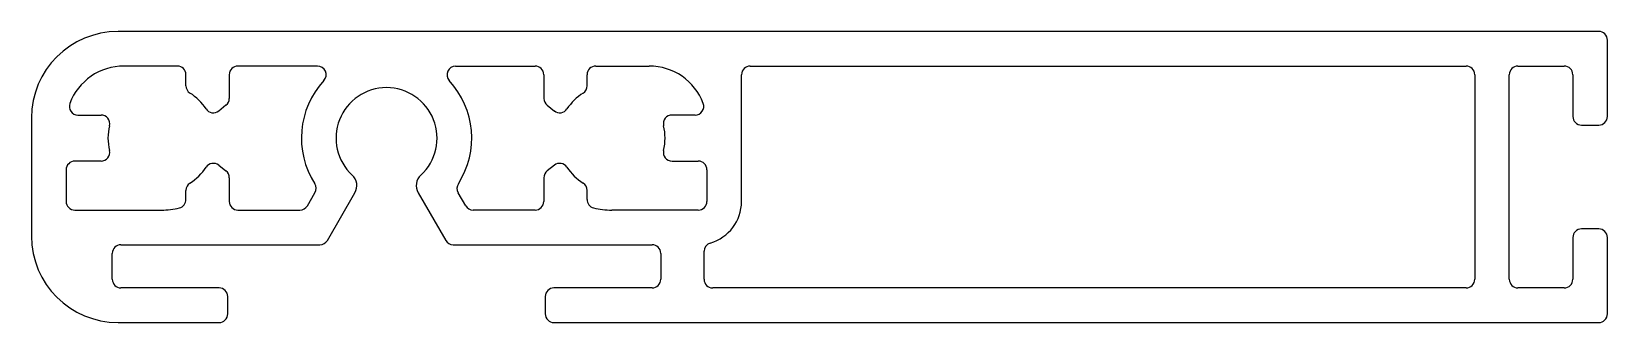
# Model space of a CAD drawing. Extents: x 804.2 to 858.8, y 472.3 to 482.4.
import ezdxf

# ---------------------------------------------------------------- set-up
doc = ezdxf.new("R2010")
doc.units = 0
doc.layers.get('0').update_dxf_attribs({"linetype": 'CONTINUOUS'})

msp = doc.modelspace()

# ---------------------------------------------------------------- linework, layer by layer
for p, q in [((858.504, 482.386), (807.204, 482.386)), ((858.804, 479.436), (858.804, 482.086)), ((809.256, 481.186), (807.404, 481.186)), ((814.112, 481.186), (811.356, 481.186)), ((818.897, 481.186), (821.653, 481.186)), ((823.753, 481.186), (825.604, 481.186)), ((829.104, 481.186), (853.904, 481.186)), ((855.704, 481.186), (857.304, 481.186)), ((809.556, 480.502), (809.556, 480.886)), ((811.056, 480.886), (811.056, 480.06)), ((821.953, 480.886), (821.953, 480.06)), ((823.453, 480.502), (823.453, 480.886)), ((828.804, 476.486), (828.804, 480.886)), ((854.204, 480.886), (854.204, 473.786)), ((855.404, 473.786), (855.404, 480.886)), ((857.604, 480.886), (857.604, 479.436)), ((805.814, 479.486), (806.613, 479.486)), ((810.942, 479.825), (810.691, 479.626)), ((822.067, 479.825), (822.318, 479.626)), ((827.195, 479.486), (826.395, 479.486)), ((804.204, 479.386), (804.204, 475.286)), ((857.904, 479.136), (858.504, 479.136)), ((806.613, 477.886), (805.704, 477.886)), ((826.395, 477.886), (827.304, 477.886)), ((805.404, 477.586), (805.404, 476.486)), ((810.691, 477.746), (810.942, 477.547)), ((811.056, 477.312), (811.056, 476.486)), ((821.953, 477.312), (821.953, 476.486)), ((822.318, 477.746), (822.067, 477.547)), ((827.604, 477.586), (827.604, 476.486)), ((809.556, 476.556), (809.556, 476.87)), ((813.762, 476.336), (814.024, 476.789)), ((814.455, 475.136), (815.408, 476.786)), ((817.601, 476.786), (818.554, 475.136)), ((819.247, 476.336), (818.985, 476.789)), ((823.453, 476.556), (823.453, 476.87)), ((805.704, 476.186), (808.704, 476.186)), ((811.356, 476.186), (813.502, 476.186)), ((821.653, 476.186), (819.507, 476.186)), ((827.304, 476.186), (824.304, 476.186)), ((857.604, 475.236), (857.604, 473.786)), ((858.504, 475.536), (857.904, 475.536)), ((858.804, 472.586), (858.804, 475.236)), ((807.004, 473.786), (807.004, 474.686)), ((807.304, 474.986), (814.195, 474.986)), ((818.814, 474.986), (825.704, 474.986)), ((826.004, 474.686), (826.004, 473.786)), ((827.504, 473.786), (827.504, 474.757)), ((810.704, 473.486), (807.304, 473.486)), ((825.704, 473.486), (822.304, 473.486)), ((853.904, 473.486), (827.804, 473.486)), ((857.304, 473.486), (855.704, 473.486)), ((811.004, 472.586), (811.004, 473.186)), ((822.004, 473.186), (822.004, 472.586)), ((807.204, 472.286), (810.704, 472.286)), ((822.304, 472.286), (858.504, 472.286))]:
    msp.add_line(p, q)
for centre, radius, start, end in [((807.204, 479.386), 3, 90, 180), ((858.504, 482.086), 0.3, 0, 90), ((807.404, 479.186), 2, 90, 159.3327), ((809.256, 480.886), 0.3, 0, 90), ((811.356, 480.886), 0.3, 90, 180), ((814.112, 480.886), 0.3, 317.3963, 90), ((818.897, 480.886), 0.3, 90, 222.6037), ((821.653, 480.886), 0.3, 0, 90), ((823.753, 480.886), 0.3, 90, 180), ((825.604, 479.186), 2, 20.6673, 90), ((829.104, 480.886), 0.3, 90, 180), ((853.904, 480.886), 0.3, 0, 90), ((855.704, 480.886), 0.3, 90, 180), ((857.304, 480.886), 0.3, 0, 90), ((809.856, 480.502), 0.3, 180, 237.6276), ((816.504, 478.686), 2.95, 137.3963, 212.5136), ((816.504, 478.686), 2.95, 327.4864, 42.6037), ((823.153, 480.502), 0.3, 302.3724, 0), ((808.704, 478.686), 1.85, 33.1491, 57.6276), ((810.756, 480.06), 0.3, 308.345, 0), ((816.504, 478.686), 1.75, 312.8396, 227.1604), ((822.253, 480.06), 0.3, 180, 231.655), ((824.304, 478.686), 1.85, 122.3724, 146.8509), ((805.814, 479.786), 0.3, 159.3327, 270), ((806.613, 479.186), 0.3, 346.5523, 90), ((810.504, 479.862), 0.3, 213.1491, 308.345), ((822.504, 479.862), 0.3, 231.655, 326.8509), ((826.395, 479.186), 0.3, 90, 193.4477), ((827.195, 479.786), 0.3, 270, 20.6673), ((857.904, 479.436), 0.3, 180, 270), ((858.504, 479.436), 0.3, 270, 0), ((808.704, 478.686), 1.85, 166.5523, 193.4477), ((824.304, 478.686), 1.85, 346.5523, 13.4477), ((805.704, 477.586), 0.3, 90, 180), ((806.613, 478.186), 0.3, 270, 13.4477), ((810.504, 477.51), 0.3, 51.655, 146.8509), ((822.504, 477.51), 0.3, 33.1491, 128.345), ((826.395, 478.186), 0.3, 166.5523, 270), ((827.304, 477.586), 0.3, 0, 90), ((808.704, 478.686), 1.85, 302.3724, 326.8509), ((810.756, 477.312), 0.3, 0, 51.655), ((814.975, 477.036), 0.5, 330, 47.1604), ((818.034, 477.036), 0.5, 132.8396, 210), ((822.253, 477.312), 0.3, 128.345, 180), ((824.304, 478.686), 1.85, 213.1491, 237.6276), ((809.856, 476.87), 0.3, 122.3724, 180), ((813.764, 476.939), 0.3, 330, 32.5136), ((819.245, 476.939), 0.3, 147.4864, 210), ((823.153, 476.87), 0.3, 360, 57.6276), ((805.704, 476.486), 0.3, 180, 270), ((808.704, 478.686), 2.5, 270, 284.5085), ((809.256, 476.556), 0.3, 284.5085, 360), ((811.356, 476.486), 0.3, 180, 270), ((813.502, 476.486), 0.3, 270, 330), ((819.507, 476.486), 0.3, 210, 270), ((821.653, 476.486), 0.3, 270, 0), ((823.753, 476.556), 0.3, 180, 255.4915), ((824.304, 478.686), 2.5, 255.4915, 270), ((827.304, 476.486), 0.3, 270, 0), ((827.304, 476.486), 1.5, 286.1276, 0), ((807.204, 475.286), 3, 180, 270), ((814.195, 475.286), 0.3, 270, 330), ((818.814, 475.286), 0.3, 210, 270), ((827.804, 474.757), 0.3, 106.1276, 180), ((857.904, 475.236), 0.3, 90, 180), ((858.504, 475.236), 0.3, 0, 90), ((807.304, 474.686), 0.3, 90, 180), ((825.704, 474.686), 0.3, 0, 90), ((807.304, 473.786), 0.3, 180, 270), ((810.704, 473.186), 0.3, 0, 90), ((822.304, 473.186), 0.3, 90, 180), ((825.704, 473.786), 0.3, 270, 0), ((827.804, 473.786), 0.3, 180, 270), ((853.904, 473.786), 0.3, 270, 0), ((855.704, 473.786), 0.3, 180, 270), ((857.304, 473.786), 0.3, 270, 0), ((810.704, 472.586), 0.3, 270, 0), ((822.304, 472.586), 0.3, 180, 270), ((858.504, 472.586), 0.3, 270, 0)]:
    msp.add_arc(centre, radius, start, end)

doc.saveas('drawing.dxf')
